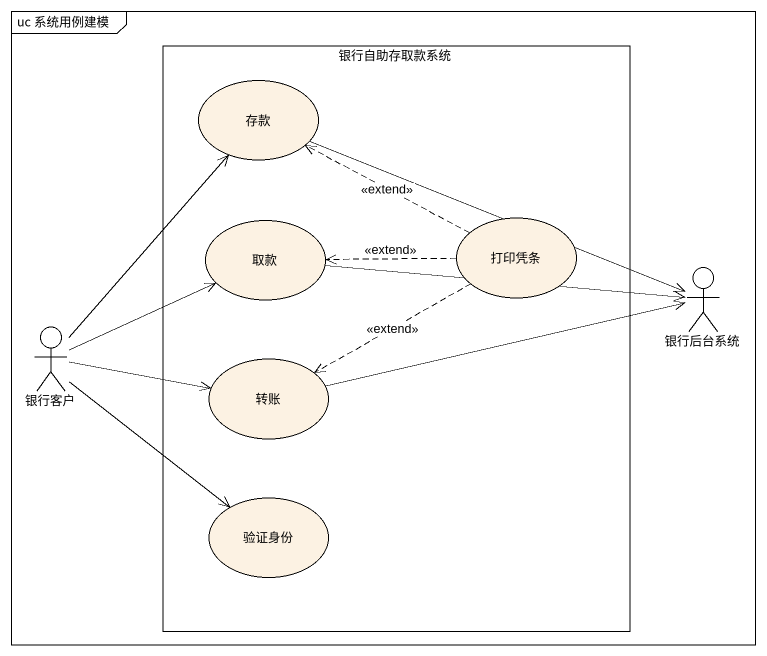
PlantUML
@startuml
mainframe uc 系统用例建模
rectangle 银行自助存取款系统 {
  usecase 存款
  usecase 取款
  usecase 打印凭条
  usecase 转账
  usecase 验证身份
}
actor 银行后台系统
actor 银行客户
存款 -right-> 银行后台系统
取款 -right-> 银行后台系统
打印凭条 .left.> 存款 : <<extend>>
打印凭条 .left.> 取款 : <<extend>>
打印凭条 .left.> 转账 : <<extend>>
银行客户 -up-> 存款
银行客户 -right-> 取款
银行客户 -right-> 转账
银行客户 --> 验证身份
转账 -right-> 银行后台系统
@enduml
